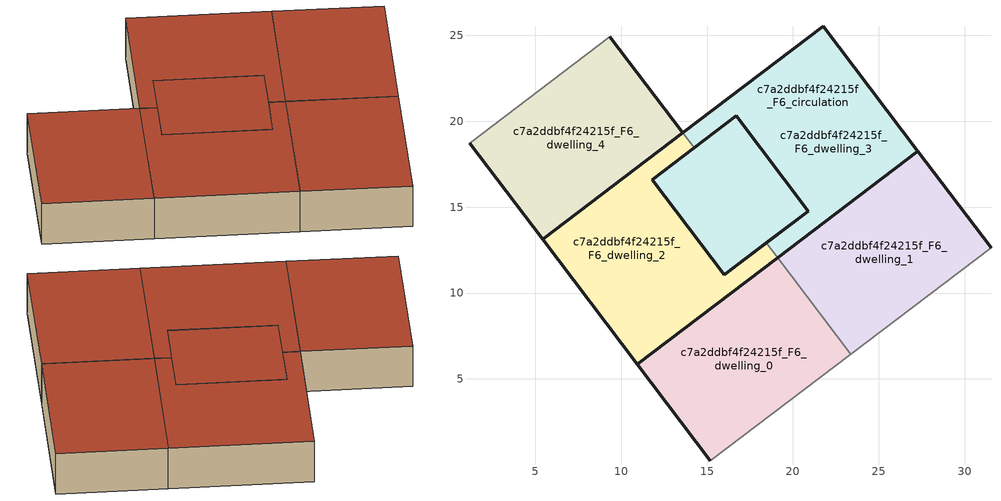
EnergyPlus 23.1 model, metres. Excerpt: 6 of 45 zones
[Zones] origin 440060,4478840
c7a2ddbf4f24215f_F6_dwelling_0
 floor to c7a2ddbf4f24215f_F5_dwelling_0 (EU_floor_Construction): 19.11,12.05 23.36,6.45 15.19,0.25 10.94,5.85 z18
 wall outside (EU_wall_Construction): 19.11,12.05 10.94,5.85 15.19,0.25 z18:21
 wall adiabatic (EU_wall_Construction): 15.19,0.25 23.36,6.45 z18:21
 wall to c7a2ddbf4f24215f_F6_dwelling_1 (EU_wall_Construction): 23.36,6.45 19.11,12.05 z18:21
 roof outside (EU_roof_Construction): 23.36,6.45 19.11,12.05 10.94,5.85 15.19,0.25 z21
c7a2ddbf4f24215f_F6_dwelling_1
 floor to c7a2ddbf4f24215f_F5_dwelling_1 (EU_floor_Construction): 27.28,18.25 31.53,12.65 23.36,6.45 19.11,12.05 z18
 wall outside (EU_wall_Construction): 31.53,12.65 27.28,18.25 19.11,12.05 z18:21
 wall adiabatic (EU_wall_Construction): 23.36,6.45 31.53,12.65 z18:21
 roof outside (EU_roof_Construction): 31.53,12.65 27.28,18.25 19.11,12.05 23.36,6.45 z21
c7a2ddbf4f24215f_F6_dwelling_2
 floor to c7a2ddbf4f24215f_F5_dwelling_2 (EU_floor_Construction): 14.25,18.46 11.8,16.6 16,11.06 18.45,12.92 19.11,12.05 10.94,5.85 5.42,13.12 13.59,19.32 z18
 wall outside (EU_wall_Construction): 13.59,19.32 5.42,13.12 10.94,5.85 19.11,12.05 / 18.45,12.92 16,11.06 11.8,16.6 14.25,18.46 z18:21
 wall to c7a2ddbf4f24215f_F6_dwelling_3 (EU_wall_Construction): 19.11,12.05 18.45,12.92 / 14.25,18.46 13.59,19.32 z18:21
 roof outside (EU_roof_Construction): 16,11.06 11.8,16.6 14.25,18.46 13.59,19.32 5.42,13.12 10.94,5.85 19.11,12.05 18.45,12.92 z21
c7a2ddbf4f24215f_F6_dwelling_3
 floor outside (EU_floor_Construction): 21.77,25.52 27.28,18.25 19.11,12.05 18.45,12.92 20.91,14.78 16.7,20.32 14.25,18.46 13.59,19.32 z18
 floor to c7a2ddbf4f24215f_F5_dwelling_3 (EU_floor_Construction): 16.7,20.32 20.91,14.78 16,11.06 11.8,16.6 z18
 wall outside (EU_wall_Construction): 14.25,18.46 16.7,20.32 20.91,14.78 18.45,12.92 / 19.11,12.05 27.28,18.25 21.77,25.52 13.59,19.32 z18:21
 roof outside (EU_roof_Construction): 27.28,18.25 21.77,25.52 13.59,19.32 14.25,18.46 16.7,20.32 20.91,14.78 18.45,12.92 19.11,12.05 z21; 20.91,14.78 16.7,20.32 11.8,16.6 16,11.06 z21
c7a2ddbf4f24215f_F6_dwelling_4
 floor to c7a2ddbf4f24215f_F5_dwelling_4 (EU_floor_Construction): 9.34,24.93 13.59,19.32 5.42,13.12 1.17,18.73 z18
 wall outside (EU_wall_Construction): 1.17,18.73 5.42,13.12 13.59,19.32 9.34,24.93 z18:21
 wall adiabatic (EU_wall_Construction): 9.34,24.93 1.17,18.73 z18:21
 roof outside (EU_roof_Construction): 13.59,19.32 9.34,24.93 1.17,18.73 5.42,13.12 z21
c7a2ddbf4f24215f_F6_circulation
 floor to c7a2ddbf4f24215f_F5_circulation (EU_floor_Construction): 21.77,25.52 27.28,18.25 19.11,12.05 18.45,12.92 20.91,14.78 16.7,20.32 14.25,18.46 13.59,19.32 z18; 16.7,20.32 20.91,14.78 18.45,12.92 16,11.06 11.8,16.6 14.25,18.46 z18
 wall outside (EU_wall_Construction): 16.7,20.32 11.8,16.6 16,11.06 20.91,14.78 16.7,20.32 z18:21
 roof outside (EU_roof_Construction): 27.28,18.25 21.77,25.52 13.59,19.32 14.25,18.46 16.7,20.32 20.91,14.78 18.45,12.92 19.11,12.05 z21; 20.91,14.78 16.7,20.32 11.8,16.6 16,11.06 z21
[Building]
EU S2 Campaign: North Axis=0; Terrain=City; Solar Distribution=FullExterior
[Site:Location]
Madrid: Latitude=40.5; Longitude=-3.5; Time Zone=1; Elevation=609
[SizingPeriod:WeatherFileDays]
AnnualSizingPeriod: Begin Month=1; Begin Day of Month=1; End Month=12; End Day of Month=31; Day of Week for Start Day=Monday; Use Weather File Daylight Saving Period=No; Use Weather File Rain and Snow Indicators=No
[MATERIAL]
EU_InternalMass_Material: Roughness=MediumRough; Thickness=0.1; Conductivity=1; Density=1800; Specific Heat=900; Thermal Absorptance=0.9; Solar Absorptance=0.7; Visible Absorptance=0.7
[MATERIAL:NOMASS] Roughness=MediumRough; Thermal Absorptance=0.9; Solar Absorptance=0.7; Visible Absorptance=0.7
Name | Thermal Resistance
EU_wall_NoMass | 0.609216
EU_roof_NoMass | 0.513268
EU_floor_NoMass | 0.568163
[CONSTRUCTION]
EU_wall_Construction: EU_wall_NoMass
EU_roof_Construction: EU_roof_NoMass
EU_floor_Construction: EU_floor_NoMass
EU_InternalMass_Construction: EU_InternalMass_Material
[ZONE] Type=1; Multiplier=1; Ceiling Height=autocalculate; Floor Area=autocalculate; Part of Total Floor Area=Yes
Name | Volume
c7a2ddbf4f24215f_F6_dwelling_0; c7a2ddbf4f24215f_F6_dwelling_2 | 216.536
c7a2ddbf4f24215f_F6_dwelling_1; c7a2ddbf4f24215f_F6_dwelling_4 | 216.535
c7a2ddbf4f24215f_F6_dwelling_3 | 345.028
c7a2ddbf4f24215f_F6_circulation | 345.029
[INTERNALMASS] Construction=EU_InternalMass_Construction
Name | Zone or ZoneList | Surface Area
c7a2ddbf4f24215f_F6_dwelling_0_EU_InternalMass | c7a2ddbf4f24215f_F6_dwelling_0 | 72.1785
c7a2ddbf4f24215f_F6_dwelling_1_EU_InternalMass | c7a2ddbf4f24215f_F6_dwelling_1 | 72.1785
c7a2ddbf4f24215f_F6_dwelling_2_EU_InternalMass | c7a2ddbf4f24215f_F6_dwelling_2 | 144.357
c7a2ddbf4f24215f_F6_dwelling_3_EU_InternalMass | c7a2ddbf4f24215f_F6_dwelling_3 | 72.1785
c7a2ddbf4f24215f_F6_dwelling_4_EU_InternalMass | c7a2ddbf4f24215f_F6_dwelling_4 | 72.1785
[OTHEREQUIPMENT] Fuel Type=Electricity; Design Level Calculation Method=Watts/Area; Power per Zone Floor Area=1; Fraction Latent=0; Fraction Radiant=0; Fraction Lost=0; Carbon Dioxide Generation Rate=0; EndUse Subcategory=EU_Step8_InternalGains
Name | Zone or ZoneList or Space or SpaceList | Schedule
EU_Step8_InternalGain_c7a2ddbf4f24215f_F6_dwelling_0_f000 | c7a2ddbf4f24215f_F6_dwelling_0 | EU_Step8_GainSchedule_c7a2ddbf4f24215f_F6_dwelling_0_f000
EU_Step8_InternalGain_c7a2ddbf4f24215f_F6_dwelling_1_f000 | c7a2ddbf4f24215f_F6_dwelling_1 | EU_Step8_GainSchedule_c7a2ddbf4f24215f_F6_dwelling_1_f000
EU_Step8_InternalGain_c7a2ddbf4f24215f_F6_dwelling_2_f000 | c7a2ddbf4f24215f_F6_dwelling_2 | EU_Step8_GainSchedule_c7a2ddbf4f24215f_F6_dwelling_2_f000
EU_Step8_InternalGain_c7a2ddbf4f24215f_F6_dwelling_3_f000 | c7a2ddbf4f24215f_F6_dwelling_3 | EU_Step8_GainSchedule_c7a2ddbf4f24215f_F6_dwelling_3_f000
EU_Step8_InternalGain_c7a2ddbf4f24215f_F6_dwelling_4_f000 | c7a2ddbf4f24215f_F6_dwelling_4 | EU_Step8_GainSchedule_c7a2ddbf4f24215f_F6_dwelling_4_f000
[ZONEINFILTRATION:DESIGNFLOWRATE]
EU_Circulation_Infiltration_c7a2ddbf4f24215f_F6_circulation: Zone or ZoneList or Space or SpaceList=c7a2ddbf4f24215f_F6_circulation; Schedule=EU_AlwaysOn; Design Flow Rate Calculation Method=Flow/Area; Flow Rate per Floor Area=0.0005; Constant Term Coefficient=1; Temperature Term Coefficient=0; Velocity Term Coefficient=0; Velocity Squared Term Coefficient=0
[ZONEVENTILATION:DESIGNFLOWRATE] Schedule=EU_AlwaysOn; Design Flow Rate Calculation Method=AirChanges/Hour; Air Changes per Hour=0.752966; Ventilation Type=Natural; Fan Pressure Rise=0; Fan Total Efficiency=1; Constant Term Coefficient=1; Temperature Term Coefficient=0; Velocity Term Coefficient=0; Velocity Squared Term Coefficient=0; Minimum Indoor Temperature=-100; Maximum Indoor Temperature=100; Delta Temperature=-100; Minimum Outdoor Temperature=-100; Maximum Outdoor Temperature=100; Maximum Wind Speed=40
Name | Zone or ZoneList or Space or SpaceList
EU_ConstantAir_c7a2ddbf4f24215f_F6_dwelling_0 | c7a2ddbf4f24215f_F6_dwelling_0
EU_ConstantAir_c7a2ddbf4f24215f_F6_dwelling_1 | c7a2ddbf4f24215f_F6_dwelling_1
EU_ConstantAir_c7a2ddbf4f24215f_F6_dwelling_2 | c7a2ddbf4f24215f_F6_dwelling_2
EU_ConstantAir_c7a2ddbf4f24215f_F6_dwelling_3 | c7a2ddbf4f24215f_F6_dwelling_3
EU_ConstantAir_c7a2ddbf4f24215f_F6_dwelling_4 | c7a2ddbf4f24215f_F6_dwelling_4
[HVACTEMPLATE:THERMOSTAT] Constant Heating Setpoint=20; Constant Cooling Setpoint=50
EU_HeatOnly_c7a2ddbf4f24215f_F0_dwelling_0; EU_HeatOnly_c7a2ddbf4f24215f_F0_dwelling_1; EU_HeatOnly_c7a2ddbf4f24215f_F0_dwelling_2; EU_HeatOnly_c7a2ddbf4f24215f_F0_dwelling_3; EU_HeatOnly_c7a2ddbf4f24215f_F0_dwelling_4; EU_HeatOnly_c7a2ddbf4f24215f_F0_dwelling_5; EU_HeatOnly_c7a2ddbf4f24215f_F1_dwelling_0; EU_HeatOnly_c7a2ddbf4f24215f_F1_dwelling_1; EU_HeatOnly_c7a2ddbf4f24215f_F1_dwelling_2; EU_HeatOnly_c7a2ddbf4f24215f_F1_dwelling_3; EU_HeatOnly_c7a2ddbf4f24215f_F1_dwelling_4; EU_HeatOnly_c7a2ddbf4f24215f_F1_dwelling_5; EU_HeatOnly_c7a2ddbf4f24215f_F2_dwelling_0; EU_HeatOnly_c7a2ddbf4f24215f_F2_dwelling_1; EU_HeatOnly_c7a2ddbf4f24215f_F2_dwelling_2; EU_HeatOnly_c7a2ddbf4f24215f_F2_dwelling_3; EU_HeatOnly_c7a2ddbf4f24215f_F2_dwelling_4; EU_HeatOnly_c7a2ddbf4f24215f_F2_dwelling_5; EU_HeatOnly_c7a2ddbf4f24215f_F3_dwelling_0; EU_HeatOnly_c7a2ddbf4f24215f_F3_dwelling_1; EU_HeatOnly_c7a2ddbf4f24215f_F3_dwelling_2; EU_HeatOnly_c7a2ddbf4f24215f_F3_dwelling_3; EU_HeatOnly_c7a2ddbf4f24215f_F3_dwelling_4; EU_HeatOnly_c7a2ddbf4f24215f_F4_dwelling_0; EU_HeatOnly_c7a2ddbf4f24215f_F4_dwelling_1; EU_HeatOnly_c7a2ddbf4f24215f_F4_dwelling_2; EU_HeatOnly_c7a2ddbf4f24215f_F4_dwelling_3; EU_HeatOnly_c7a2ddbf4f24215f_F4_dwelling_4; EU_HeatOnly_c7a2ddbf4f24215f_F5_dwelling_0; EU_HeatOnly_c7a2ddbf4f24215f_F5_dwelling_1; EU_HeatOnly_c7a2ddbf4f24215f_F5_dwelling_2; EU_HeatOnly_c7a2ddbf4f24215f_F5_dwelling_3; EU_HeatOnly_c7a2ddbf4f24215f_F5_dwelling_4; EU_HeatOnly_c7a2ddbf4f24215f_F6_dwelling_0; EU_HeatOnly_c7a2ddbf4f24215f_F6_dwelling_1; EU_HeatOnly_c7a2ddbf4f24215f_F6_dwelling_2; EU_HeatOnly_c7a2ddbf4f24215f_F6_dwelling_3; EU_HeatOnly_c7a2ddbf4f24215f_F6_dwelling_4
[HVACTEMPLATE:ZONE:IDEALLOADSAIRSYSTEM] System Availability Schedule=EU_AlwaysOn; Maximum Heating Supply Air Temperature=50; Minimum Cooling Supply Air Temperature=13; Maximum Heating Supply Air Humidity Ratio=0.0156; Minimum Cooling Supply Air Humidity Ratio=0.0077; Heating Limit=NoLimit; Cooling Limit=NoLimit; Heating Availability Schedule=EU_AlwaysOn; Cooling Availability Schedule=EU_CoolingOff; Dehumidification Control Type=ConstantSensibleHeatRatio; Cooling Sensible Heat Ratio=0.7; Dehumidification Setpoint=60; Humidification Control Type=None; Humidification Setpoint=30; Outdoor Air Method=None; Outdoor Air Flow Rate per Person=0.00944; Outdoor Air Flow Rate per Zone Floor Area=0; Outdoor Air Flow Rate per Zone=0; Demand Controlled Ventilation Type=None; Outdoor Air Economizer Type=NoEconomizer; Heat Recovery Type=None; Sensible Heat Recovery Effectiveness=0.7; Latent Heat Recovery Effectiveness=0.65
Name | Template Thermostat
c7a2ddbf4f24215f_F6_dwelling_0 | EU_HeatOnly_c7a2ddbf4f24215f_F6_dwelling_0
c7a2ddbf4f24215f_F6_dwelling_1 | EU_HeatOnly_c7a2ddbf4f24215f_F6_dwelling_1
c7a2ddbf4f24215f_F6_dwelling_2 | EU_HeatOnly_c7a2ddbf4f24215f_F6_dwelling_2
c7a2ddbf4f24215f_F6_dwelling_3 | EU_HeatOnly_c7a2ddbf4f24215f_F6_dwelling_3
c7a2ddbf4f24215f_F6_dwelling_4 | EU_HeatOnly_c7a2ddbf4f24215f_F6_dwelling_4
[SIZING:ZONE] Zone Cooling Design Supply Air Temperature Input Method=SupplyAirTemperature; Zone Cooling Design Supply Air Temperature=13; Zone Heating Design Supply Air Temperature Input Method=SupplyAirTemperature; Zone Heating Design Supply Air Temperature=50; Zone Cooling Design Supply Air Humidity Ratio=0.008; Zone Heating Design Supply Air Humidity Ratio=0.008; Cooling Design Air Flow Method=DesignDay; Cooling Design Air Flow Rate=0; Cooling Minimum Air Flow per Zone Floor Area=0.000762; Cooling Minimum Air Flow=0; Cooling Minimum Air Flow Fraction=0.2; Heating Design Air Flow Method=DesignDay; Heating Design Air Flow Rate=0; Heating Maximum Air Flow per Zone Floor Area=0.002032; Heating Maximum Air Flow=0.141576; Heating Maximum Air Flow Fraction=0.3; Account for Dedicated Outdoor Air System=No; Dedicated Outdoor Air System Control Strategy=NeutralSupplyAir; Dedicated Outdoor Air Low Setpoint Temperature for Design=autosize; Dedicated Outdoor Air High Setpoint Temperature for Design=autosize; Zone Load Sizing Method=Sensible Load Only No Latent Load; Zone Latent Cooling Design Supply Air Humidity Ratio Input Method=HumidityRatioDifference; Zone Cooling Design Supply Air Humidity Ratio Difference=0.005; Zone Latent Heating Design Supply Air Humidity Ratio Input Method=HumidityRatioDifference; Zone Humidification Design Supply Air Humidity Ratio Difference=0.005
c7a2ddbf4f24215f_F6_dwelling_0; c7a2ddbf4f24215f_F6_dwelling_1; c7a2ddbf4f24215f_F6_dwelling_2; c7a2ddbf4f24215f_F6_dwelling_3; c7a2ddbf4f24215f_F6_dwelling_4
[SCHEDULE:CONSTANT]
Name | Hourly Value
EU_AlwaysOn | 1
EU_CoolingOff | 0
[SCHEDULE:FILE] Column Number=1; Rows to Skip at Top=0; Number of Hours of Data=8760; Column Separator=Comma; Interpolate to Timestep=No; Minutes per Item=60; Adjust Schedule for Daylight Savings=Yes
Name | File
EU_Step8_GainSchedule_c7a2ddbf4f24215f_F6_dwelling_0_f000 | ../../schedules/c7a2ddbf4f24215f/c7a2ddbf4f24215f_F6_dwelling_0_f000_gain.csv
EU_Step8_GainSchedule_c7a2ddbf4f24215f_F6_dwelling_1_f000 | ../../schedules/c7a2ddbf4f24215f/c7a2ddbf4f24215f_F6_dwelling_1_f000_gain.csv
EU_Step8_GainSchedule_c7a2ddbf4f24215f_F6_dwelling_2_f000 | ../../schedules/c7a2ddbf4f24215f/c7a2ddbf4f24215f_F6_dwelling_2_f000_gain.csv
EU_Step8_GainSchedule_c7a2ddbf4f24215f_F6_dwelling_3_f000 | ../../schedules/c7a2ddbf4f24215f/c7a2ddbf4f24215f_F6_dwelling_3_f000_gain.csv
EU_Step8_GainSchedule_c7a2ddbf4f24215f_F6_dwelling_4_f000 | ../../schedules/c7a2ddbf4f24215f/c7a2ddbf4f24215f_F6_dwelling_4_f000_gain.csv
